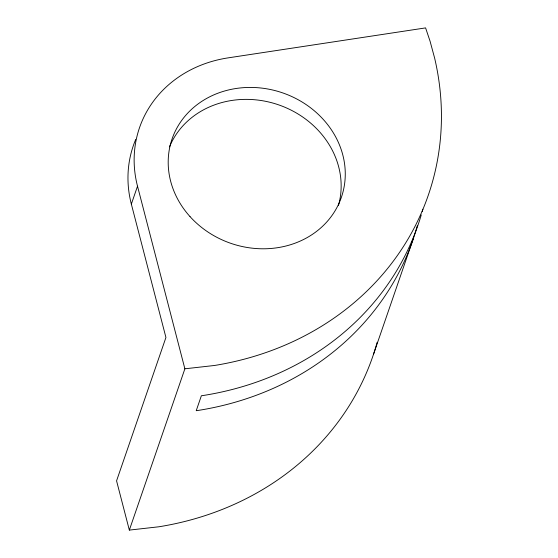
<?xml version="1.0" encoding="UTF-8"?>
<svg xmlns="http://www.w3.org/2000/svg" width="558" height="558" viewBox="0 0 558 558"><rect width="100%" height="100%" fill="white"/><g stroke="black" fill="none" stroke-linecap="round" stroke-linejoin="round"><path stroke-width="0.84" d="M129.337 530.1L116.566 480.85L165.935 337.471L131.346 204.123L137.519 186.198A123.981 110.17 19 0 1 228.138 57.865L425.587 27.9L430.072 41.208L434.633 58.109A303.071 269.312 19 0 1 214.446 365.483L184.879 368.803L129.337 530.1L158.904 526.78A303.071 269.312 19 0 0 377.173 342.27M373.462 354.407L413.576 237.917M137.519 186.198L184.879 368.803M417.286 225.774A303.071 269.312 19 0 1 199.018 410.29L196.228 410.695L201.368 395.762L204.158 395.35A303.071 269.312 19 0 0 421.262 214.907M422.873 209.208A303.071 269.312 19 0 1 422.197 211.656M131.346 204.123A123.981 110.17 19 0 1 135.72 139.43M169.479 146.88A89.545 79.571 19 0 1 278.672 104.869A89.545 79.571 19 0 1 338.483 205.365M189.999 216.574A89.545 79.571 19 0 0 340.492 199.736A89.545 79.571 19 0 0 239.703 88.011A89.545 79.571 19 0 0 189.999 216.574"/></g></svg>
